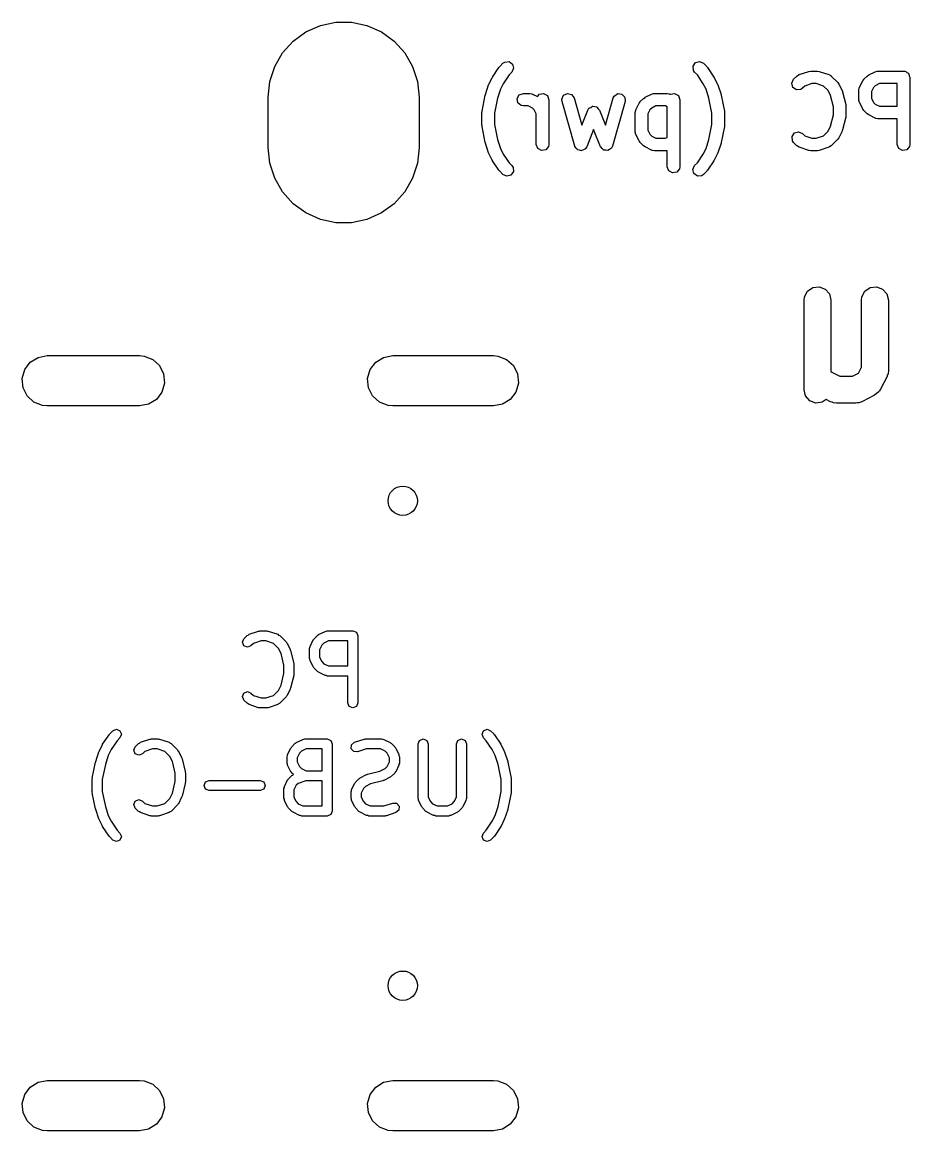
# Model space of a CAD drawing. Extents: x 4.9 to 6.72, y -3.87 to -3.16.
# Drawn here: x 4.896 to 5.313, y -3.682 to -3.162 of the extents above; entities that cross this region are included whole.
import ezdxf

# ---------------------------------------------------------------- set-up
doc = ezdxf.new("R2010")
doc.units = 0
doc.header["$MEASUREMENT"] = 0
doc.layers.add('BLACK', color=7, linetype='CONTINUOUS')

msp = doc.modelspace()

# ---------------------------------------------------------------- linework, layer by layer
at = {"layer": 'BLACK', "linetype": 'CONTINUOUS'}
for p, q in [((5.02953, -3.16616), (5.03629, -3.16315)), ((5.03629, -3.16315), (5.04354, -3.16161)), ((5.04354, -3.16161), (5.05095, -3.16161)), ((5.05095, -3.16161), (5.05819, -3.16315)), ((5.05819, -3.16315), (5.06496, -3.16616)), ((5.02353, -3.17052), (5.02953, -3.16616)), ((5.06496, -3.16616), (5.07095, -3.17052)), ((5.01858, -3.17602), (5.02353, -3.17052)), ((5.07095, -3.17052), (5.07591, -3.17602)), ((5.01487, -3.18244), (5.01858, -3.17602)), ((5.07591, -3.17602), (5.07961, -3.18244)), ((5.01259, -3.18948), (5.01487, -3.18244)), ((5.07961, -3.18244), (5.0819, -3.18948)), ((5.11715, -3.18735), (5.12015, -3.18285)), ((5.12015, -3.18285), (5.12046, -3.18253)), ((5.12046, -3.18253), (5.12052, -3.1824)), ((5.12052, -3.1824), (5.12202, -3.1809)), ((5.12202, -3.1809), (5.12286, -3.18032)), ((5.12286, -3.18032), (5.12487, -3.18014)), ((5.12487, -3.18014), (5.12653, -3.1813)), ((5.12705, -3.18325), (5.1262, -3.18508)), ((5.12653, -3.1813), (5.12705, -3.18325)), ((5.21125, -3.18223), (5.2124, -3.18057)), ((5.21142, -3.18424), (5.21125, -3.18223)), ((5.2124, -3.18057), (5.21436, -3.18005)), ((5.21436, -3.18005), (5.21619, -3.1809)), ((5.21619, -3.1809), (5.21769, -3.1824)), ((5.21769, -3.1824), (5.21794, -3.18277)), ((5.21794, -3.18277), (5.21805, -3.18285)), ((5.21805, -3.18285), (5.22105, -3.18735)), ((5.11547, -3.19067), (5.11697, -3.18767)), ((5.11697, -3.18767), (5.11713, -3.18746)), ((5.11713, -3.18746), (5.11715, -3.18735)), ((5.1249, -3.18637), (5.12217, -3.19048)), ((5.1262, -3.18508), (5.1249, -3.18637)), ((5.21201, -3.18508), (5.21142, -3.18424)), ((5.2133, -3.18637), (5.21201, -3.18508)), ((5.21604, -3.19048), (5.2133, -3.18637)), ((5.22105, -3.18735), (5.22116, -3.1876)), ((5.22116, -3.1876), (5.22124, -3.18767)), ((5.22124, -3.18767), (5.22274, -3.19067)), ((5.25765, -3.19023), (5.2585, -3.1884)), ((5.2585, -3.1884), (5.26, -3.1869)), ((5.26, -3.1869), (5.26084, -3.18632)), ((5.26084, -3.18632), (5.26102, -3.1863)), ((5.26102, -3.1863), (5.26116, -3.18619)), ((5.26116, -3.18619), (5.26566, -3.18469)), ((5.26566, -3.18469), (5.26653, -3.18456)), ((5.26653, -3.18456), (5.26659, -3.18454)), ((5.26659, -3.18454), (5.26959, -3.18454)), ((5.26959, -3.18454), (5.27046, -3.18469)), ((5.27046, -3.18469), (5.27053, -3.18469)), ((5.27053, -3.18469), (5.27502, -3.18619)), ((5.27502, -3.18619), (5.27593, -3.18668)), ((5.27593, -3.18668), (5.27602, -3.18683)), ((5.27602, -3.18683), (5.27618, -3.1869)), ((5.27618, -3.1869), (5.27918, -3.1899)), ((5.28945, -3.19217), (5.29095, -3.18917)), ((5.29095, -3.18917), (5.29147, -3.18846)), ((5.29147, -3.18846), (5.2915, -3.1884)), ((5.2915, -3.1884), (5.293, -3.1869)), ((5.293, -3.1869), (5.29372, -3.1864)), ((5.29372, -3.1864), (5.29377, -3.18635)), ((5.29377, -3.18635), (5.29677, -3.18485)), ((5.29677, -3.18485), (5.29775, -3.18456)), ((5.29775, -3.18456), (5.29792, -3.1846)), ((5.29792, -3.1846), (5.29809, -3.18454)), ((5.29809, -3.18454), (5.31009, -3.18454)), ((5.31009, -3.18454), (5.31047, -3.18461)), ((5.31047, -3.18461), (5.3106, -3.18458)), ((5.3106, -3.18458), (5.31071, -3.18465)), ((5.31071, -3.18465), (5.3111, -3.18472)), ((5.3111, -3.18472), (5.31168, -3.18521)), ((5.31168, -3.18521), (5.31235, -3.18559)), ((5.31235, -3.18559), (5.31244, -3.18584)), ((5.31244, -3.18584), (5.31264, -3.18602)), ((5.31264, -3.18602), (5.31278, -3.18677)), ((5.31278, -3.18677), (5.31304, -3.18749)), ((5.31304, -3.18749), (5.31304, -3.21899)), ((5.01181, -3.19685), (5.01259, -3.18948)), ((5.0819, -3.18948), (5.08268, -3.19685)), ((5.11381, -3.19556), (5.11531, -3.19106)), ((5.11531, -3.19106), (5.11546, -3.19079)), ((5.11546, -3.19079), (5.11547, -3.19067)), ((5.12085, -3.19312), (5.11947, -3.19725)), ((5.12217, -3.19048), (5.12085, -3.19312)), ((5.21736, -3.19312), (5.21604, -3.19048)), ((5.21874, -3.19725), (5.21736, -3.19312)), ((5.22274, -3.19067), (5.22283, -3.19097)), ((5.22283, -3.19097), (5.2229, -3.19106)), ((5.2229, -3.19106), (5.2244, -3.19556)), ((5.25817, -3.19219), (5.25765, -3.19023)), ((5.25983, -3.19334), (5.25817, -3.19219)), ((5.26184, -3.19317), (5.25983, -3.19334)), ((5.26268, -3.19258), (5.26184, -3.19317)), ((5.26369, -3.19157), (5.26268, -3.19258)), ((5.26707, -3.19044), (5.26369, -3.19157)), ((5.26911, -3.19044), (5.26707, -3.19044)), ((5.2725, -3.19157), (5.26911, -3.19044)), ((5.27466, -3.19374), (5.2725, -3.19157)), ((5.2758, -3.19602), (5.27466, -3.19374)), ((5.27918, -3.1899), (5.27968, -3.19063)), ((5.27968, -3.19063), (5.27973, -3.19067)), ((5.27973, -3.19067), (5.28123, -3.19367)), ((5.28123, -3.19367), (5.28138, -3.19416)), ((5.28138, -3.19416), (5.28145, -3.19427)), ((5.28145, -3.19427), (5.28295, -3.20027)), ((5.28914, -3.19349), (5.28931, -3.19248)), ((5.28914, -3.19799), (5.28914, -3.19349)), ((5.28931, -3.19248), (5.28943, -3.19235)), ((5.28943, -3.19235), (5.28945, -3.19217)), ((5.29601, -3.19224), (5.29504, -3.19419)), ((5.29504, -3.19419), (5.29504, -3.19729)), ((5.29684, -3.19142), (5.29601, -3.19224)), ((5.29878, -3.19044), (5.29684, -3.19142)), ((5.30713, -3.19044), (5.29878, -3.19044)), ((5.30713, -3.20104), (5.30713, -3.19044)), ((5.01181, -3.22047), (5.01181, -3.19685)), ((5.08268, -3.19685), (5.08268, -3.22047)), ((5.11222, -3.20341), (5.11371, -3.19591)), ((5.11371, -3.19591), (5.11381, -3.19566)), ((5.11381, -3.19566), (5.11381, -3.19556)), ((5.11947, -3.19725), (5.11806, -3.20428)), ((5.1287, -3.19748), (5.12971, -3.19573)), ((5.12905, -3.19947), (5.1287, -3.19748)), ((5.1306, -3.20077), (5.12905, -3.19947)), ((5.12971, -3.19573), (5.13161, -3.19504)), ((5.13161, -3.19504), (5.13461, -3.19504)), ((5.13461, -3.19504), (5.13562, -3.19522)), ((5.13562, -3.19522), (5.13575, -3.19533)), ((5.13575, -3.19533), (5.13593, -3.19535)), ((5.13593, -3.19535), (5.13823, -3.1965)), ((5.13823, -3.1965), (5.13913, -3.19543)), ((5.13913, -3.19543), (5.14112, -3.19508)), ((5.14112, -3.19508), (5.14287, -3.19609)), ((5.14287, -3.19609), (5.14356, -3.19799)), ((5.14356, -3.19799), (5.14356, -3.21899)), ((5.14966, -3.19778), (5.15048, -3.19594)), ((5.14977, -3.1988), (5.14966, -3.19778)), ((5.15577, -3.2198), (5.14977, -3.1988)), ((5.15048, -3.19594), (5.1523, -3.19505)), ((5.1523, -3.19505), (5.15426, -3.19554)), ((5.15426, -3.19554), (5.15545, -3.19718)), ((5.15545, -3.19718), (5.15907, -3.20987)), ((5.17014, -3.20987), (5.17376, -3.19718)), ((5.17944, -3.1988), (5.17344, -3.2198)), ((5.17376, -3.19718), (5.17421, -3.19626)), ((5.17421, -3.19626), (5.17589, -3.19513)), ((5.17589, -3.19513), (5.17789, -3.19534)), ((5.17789, -3.19534), (5.1793, -3.19679)), ((5.1793, -3.19679), (5.17944, -3.1988)), ((5.18446, -3.20267), (5.18596, -3.19967)), ((5.18596, -3.19967), (5.18649, -3.19896)), ((5.18649, -3.19896), (5.18651, -3.1989)), ((5.18651, -3.1989), (5.18801, -3.1974)), ((5.18801, -3.1974), (5.18874, -3.1969)), ((5.18874, -3.1969), (5.18878, -3.19685)), ((5.18878, -3.19685), (5.19178, -3.19535)), ((5.19178, -3.19535), (5.19276, -3.19506)), ((5.19276, -3.19506), (5.19293, -3.1951)), ((5.19293, -3.1951), (5.1931, -3.19504)), ((5.1931, -3.19504), (5.1991, -3.19504)), ((5.1991, -3.19504), (5.20011, -3.19522)), ((5.20011, -3.19522), (5.20025, -3.19533)), ((5.20025, -3.19533), (5.20042, -3.19535)), ((5.20042, -3.19535), (5.20061, -3.19545)), ((5.20061, -3.19545), (5.20062, -3.19543)), ((5.20062, -3.19543), (5.20261, -3.19508)), ((5.20261, -3.19508), (5.20436, -3.19609)), ((5.20436, -3.19609), (5.20505, -3.19799)), ((5.20505, -3.19799), (5.20505, -3.22949)), ((5.22014, -3.20428), (5.21874, -3.19725)), ((5.2244, -3.19556), (5.22444, -3.19582)), ((5.22444, -3.19582), (5.22449, -3.19591)), ((5.22449, -3.19591), (5.22599, -3.20341)), ((5.27714, -3.20135), (5.2758, -3.19602)), ((5.2892, -3.19816), (5.28914, -3.19799)), ((5.28916, -3.19833), (5.2892, -3.19816)), ((5.28945, -3.19931), (5.28916, -3.19833)), ((5.29095, -3.20231), (5.28945, -3.19931)), ((5.29504, -3.19729), (5.29601, -3.19924)), ((5.29601, -3.19924), (5.29684, -3.20006)), ((5.11216, -3.20399), (5.11224, -3.20355)), ((5.11216, -3.20999), (5.11216, -3.20399)), ((5.11224, -3.20355), (5.11222, -3.20341)), ((5.11806, -3.20428), (5.11806, -3.2097)), ((5.13161, -3.20094), (5.1306, -3.20077)), ((5.13391, -3.20094), (5.13161, -3.20094)), ((5.13586, -3.20192), (5.13391, -3.20094)), ((5.13668, -3.20274), (5.13586, -3.20192)), ((5.13765, -3.20469), (5.13668, -3.20274)), ((5.13765, -3.21899), (5.13765, -3.20469)), ((5.15907, -3.20987), (5.16186, -3.20289)), ((5.16186, -3.20289), (5.16225, -3.20227)), ((5.16225, -3.20227), (5.16228, -3.20216)), ((5.16228, -3.20216), (5.16233, -3.20213)), ((5.16233, -3.20213), (5.1624, -3.20202)), ((5.1624, -3.20202), (5.16322, -3.20159)), ((5.16322, -3.20159), (5.164, -3.2011)), ((5.164, -3.2011), (5.1641, -3.20111)), ((5.1641, -3.20111), (5.16418, -3.20107)), ((5.16418, -3.20107), (5.16509, -3.20126)), ((5.16509, -3.20126), (5.166, -3.20139)), ((5.166, -3.20139), (5.16606, -3.20146)), ((5.16606, -3.20146), (5.16616, -3.20148)), ((5.16616, -3.20148), (5.16673, -3.20221)), ((5.16673, -3.20221), (5.16735, -3.20289)), ((5.16735, -3.20289), (5.17014, -3.20987)), ((5.18415, -3.20399), (5.18433, -3.20298)), ((5.18415, -3.21299), (5.18415, -3.20399)), ((5.18433, -3.20298), (5.18444, -3.20284)), ((5.18444, -3.20284), (5.18446, -3.20267)), ((5.19103, -3.20274), (5.19005, -3.20469)), ((5.19005, -3.20469), (5.19005, -3.21229)), ((5.19185, -3.20192), (5.19103, -3.20274)), ((5.1938, -3.20094), (5.19185, -3.20192)), ((5.1984, -3.20094), (5.1938, -3.20094)), ((5.19915, -3.20132), (5.1984, -3.20094)), ((5.19915, -3.21566), (5.19915, -3.20132)), ((5.22014, -3.2097), (5.22014, -3.20428)), ((5.22599, -3.20341), (5.226, -3.20386)), ((5.226, -3.20386), (5.22605, -3.20399)), ((5.22605, -3.20399), (5.22605, -3.20999)), ((5.27714, -3.20513), (5.27714, -3.20135)), ((5.28295, -3.20027), (5.283, -3.20086)), ((5.283, -3.20086), (5.28304, -3.20099)), ((5.28304, -3.20099), (5.28304, -3.20549)), ((5.29099, -3.20236), (5.29095, -3.20231)), ((5.2915, -3.20308), (5.29099, -3.20236)), ((5.293, -3.20458), (5.2915, -3.20308)), ((5.29306, -3.20461), (5.293, -3.20458)), ((5.29377, -3.20513), (5.29306, -3.20461)), ((5.29684, -3.20006), (5.29878, -3.20104)), ((5.29878, -3.20104), (5.30713, -3.20104)), ((5.1122, -3.21012), (5.11216, -3.20999)), ((5.11222, -3.21057), (5.1122, -3.21012)), ((5.11806, -3.2097), (5.11947, -3.21673)), ((5.21874, -3.21673), (5.22014, -3.2097)), ((5.22605, -3.20999), (5.22597, -3.21043)), ((5.2758, -3.21046), (5.27714, -3.20513)), ((5.28295, -3.20621), (5.28145, -3.21221)), ((5.28304, -3.20549), (5.28294, -3.20607)), ((5.28294, -3.20607), (5.28295, -3.20621)), ((5.29677, -3.20663), (5.29377, -3.20513)), ((5.29694, -3.20665), (5.29677, -3.20663)), ((5.29708, -3.20676), (5.29694, -3.20665)), ((5.29809, -3.20694), (5.29708, -3.20676)), ((5.30713, -3.20694), (5.29809, -3.20694)), ((5.30713, -3.21899), (5.30713, -3.20694)), ((5.11371, -3.21807), (5.11222, -3.21057)), ((5.1646, -3.21194), (5.16135, -3.22008)), ((5.16786, -3.22008), (5.1646, -3.21194)), ((5.18421, -3.21315), (5.18415, -3.21299)), ((5.18417, -3.21333), (5.18421, -3.21315)), ((5.18446, -3.21431), (5.18417, -3.21333)), ((5.18596, -3.21731), (5.18446, -3.21431)), ((5.19005, -3.21229), (5.19103, -3.21424)), ((5.19103, -3.21424), (5.19185, -3.21506)), ((5.19185, -3.21506), (5.1938, -3.21604)), ((5.22599, -3.21057), (5.22449, -3.21807)), ((5.22597, -3.21043), (5.22599, -3.21057)), ((5.25774, -3.21522), (5.2589, -3.21357)), ((5.25792, -3.21724), (5.25774, -3.21522)), ((5.2589, -3.21357), (5.26085, -3.21305)), ((5.26085, -3.21305), (5.26268, -3.2139)), ((5.26268, -3.2139), (5.26369, -3.21491)), ((5.26369, -3.21491), (5.26707, -3.21604)), ((5.26911, -3.21604), (5.2725, -3.21491)), ((5.2725, -3.21491), (5.27466, -3.21274)), ((5.27466, -3.21274), (5.2758, -3.21046)), ((5.28123, -3.21281), (5.27973, -3.21581)), ((5.28125, -3.21267), (5.28123, -3.21281)), ((5.28145, -3.21221), (5.28125, -3.21267)), ((5.01259, -3.22784), (5.01181, -3.22047)), ((5.08268, -3.22047), (5.0819, -3.22784)), ((5.11377, -3.21816), (5.11371, -3.21807)), ((5.11381, -3.21842), (5.11377, -3.21816)), ((5.11531, -3.22292), (5.11381, -3.21842)), ((5.11947, -3.21673), (5.12085, -3.22085)), ((5.13835, -3.22089), (5.13765, -3.21899)), ((5.14338, -3.22), (5.14208, -3.22155)), ((5.14356, -3.21899), (5.14338, -3.22)), ((5.1558, -3.21985), (5.15577, -3.2198)), ((5.1558, -3.21991), (5.1558, -3.21985)), ((5.15639, -3.22066), (5.1558, -3.21991)), ((5.16135, -3.22008), (5.16081, -3.22096)), ((5.1679, -3.22013), (5.16786, -3.22008)), ((5.16791, -3.22019), (5.1679, -3.22013)), ((5.16857, -3.22088), (5.16791, -3.22019)), ((5.17344, -3.2198), (5.17299, -3.22072)), ((5.18601, -3.21735), (5.18596, -3.21731)), ((5.18651, -3.21808), (5.18601, -3.21735)), ((5.18801, -3.21958), (5.18651, -3.21808)), ((5.18807, -3.2196), (5.18801, -3.21958)), ((5.18878, -3.22013), (5.18807, -3.2196)), ((5.19178, -3.22163), (5.18878, -3.22013)), ((5.1938, -3.21604), (5.1984, -3.21604)), ((5.1984, -3.21604), (5.19915, -3.21566)), ((5.21736, -3.22085), (5.21874, -3.21673)), ((5.2244, -3.21842), (5.2229, -3.22292)), ((5.22449, -3.21807), (5.2244, -3.21832)), ((5.2244, -3.21832), (5.2244, -3.21842)), ((5.2585, -3.21808), (5.25792, -3.21724)), ((5.26, -3.21958), (5.2585, -3.21808)), ((5.26016, -3.21965), (5.26, -3.21958)), ((5.26026, -3.2198), (5.26016, -3.21965)), ((5.26116, -3.22029), (5.26026, -3.2198)), ((5.26566, -3.22179), (5.26116, -3.22029)), ((5.26707, -3.21604), (5.26911, -3.21604)), ((5.27502, -3.22029), (5.27053, -3.22179)), ((5.27516, -3.22018), (5.27502, -3.22029)), ((5.27534, -3.22016), (5.27516, -3.22018)), ((5.27618, -3.21958), (5.27534, -3.22016)), ((5.27918, -3.21658), (5.27618, -3.21958)), ((5.27921, -3.21652), (5.27918, -3.21658)), ((5.27973, -3.21581), (5.27921, -3.21652)), ((5.30782, -3.22089), (5.30713, -3.21899)), ((5.31286, -3.22), (5.31156, -3.22155)), ((5.31304, -3.21899), (5.31286, -3.22)), ((5.11538, -3.22301), (5.11531, -3.22292)), ((5.11547, -3.22331), (5.11538, -3.22301)), ((5.11697, -3.22631), (5.11547, -3.22331)), ((5.12085, -3.22085), (5.12217, -3.2235)), ((5.12217, -3.2235), (5.1249, -3.22761)), ((5.14009, -3.2219), (5.13835, -3.22089)), ((5.14208, -3.22155), (5.14009, -3.2219)), ((5.15695, -3.22143), (5.15639, -3.22066)), ((5.15701, -3.22145), (5.15695, -3.22143)), ((5.15705, -3.2215), (5.15701, -3.22145)), ((5.15798, -3.22169), (5.15705, -3.2215)), ((5.15891, -3.22192), (5.15798, -3.22169)), ((5.15897, -3.2219), (5.15891, -3.22192)), ((5.15903, -3.22191), (5.15897, -3.2219)), ((5.15987, -3.22146), (5.15903, -3.22191)), ((5.16073, -3.22104), (5.15987, -3.22146)), ((5.16075, -3.22099), (5.16073, -3.22104)), ((5.16081, -3.22096), (5.16075, -3.22099)), ((5.16921, -3.22159), (5.16857, -3.22088)), ((5.16927, -3.2216), (5.16921, -3.22159)), ((5.16931, -3.22164), (5.16927, -3.2216)), ((5.17026, -3.22174), (5.16931, -3.22164)), ((5.17121, -3.22188), (5.17026, -3.22174)), ((5.17126, -3.22185), (5.17121, -3.22188)), ((5.17132, -3.22185), (5.17126, -3.22185)), ((5.17211, -3.22132), (5.17132, -3.22185)), ((5.17292, -3.22081), (5.17211, -3.22132)), ((5.17294, -3.22076), (5.17292, -3.22081)), ((5.17299, -3.22072), (5.17294, -3.22076)), ((5.19196, -3.22165), (5.19178, -3.22163)), ((5.19209, -3.22176), (5.19196, -3.22165)), ((5.1931, -3.22194), (5.19209, -3.22176)), ((5.1991, -3.22194), (5.1931, -3.22194)), ((5.19915, -3.22192), (5.1991, -3.22194)), ((5.19915, -3.22949), (5.19915, -3.22192)), ((5.2133, -3.22761), (5.21604, -3.2235)), ((5.21604, -3.2235), (5.21736, -3.22085)), ((5.22274, -3.22331), (5.22124, -3.22631)), ((5.22275, -3.22319), (5.22274, -3.22331)), ((5.2229, -3.22292), (5.22275, -3.22319)), ((5.26572, -3.22179), (5.26566, -3.22179)), ((5.26659, -3.22194), (5.26572, -3.22179)), ((5.26959, -3.22194), (5.26659, -3.22194)), ((5.26965, -3.22192), (5.26959, -3.22194)), ((5.27053, -3.22179), (5.26965, -3.22192)), ((5.30957, -3.2219), (5.30782, -3.22089)), ((5.31156, -3.22155), (5.30957, -3.2219)), ((5.01487, -3.23488), (5.01259, -3.22784)), ((5.0819, -3.22784), (5.07961, -3.23488)), ((5.11705, -3.22638), (5.11697, -3.22631)), ((5.11715, -3.22663), (5.11705, -3.22638)), ((5.12015, -3.23112), (5.11715, -3.22663)), ((5.1249, -3.22761), (5.1262, -3.2289)), ((5.1262, -3.2289), (5.12679, -3.22974)), ((5.12679, -3.22974), (5.12696, -3.23175)), ((5.19984, -3.23138), (5.19915, -3.22949)), ((5.20487, -3.2305), (5.20358, -3.23204)), ((5.20505, -3.22949), (5.20487, -3.2305)), ((5.21116, -3.23073), (5.21201, -3.2289)), ((5.21168, -3.23268), (5.21116, -3.23073)), ((5.21201, -3.2289), (5.2133, -3.22761)), ((5.22105, -3.22663), (5.21805, -3.23112)), ((5.22108, -3.22652), (5.22105, -3.22663)), ((5.22124, -3.22631), (5.22108, -3.22652)), ((5.01858, -3.2413), (5.01487, -3.23488)), ((5.07961, -3.23488), (5.07591, -3.2413)), ((5.12026, -3.23121), (5.12015, -3.23112)), ((5.12052, -3.23157), (5.12026, -3.23121)), ((5.12202, -3.23307), (5.12052, -3.23157)), ((5.12385, -3.23393), (5.12202, -3.23307)), ((5.1258, -3.23341), (5.12385, -3.23393)), ((5.12696, -3.23175), (5.1258, -3.23341)), ((5.20159, -3.23239), (5.19984, -3.23138)), ((5.20358, -3.23204), (5.20159, -3.23239)), ((5.21333, -3.23384), (5.21168, -3.23268)), ((5.21535, -3.23366), (5.21333, -3.23384)), ((5.21619, -3.23307), (5.21535, -3.23366)), ((5.21769, -3.23157), (5.21619, -3.23307)), ((5.21774, -3.23145), (5.21769, -3.23157)), ((5.21805, -3.23112), (5.21774, -3.23145)), ((5.02353, -3.2468), (5.01858, -3.2413)), ((5.07591, -3.2413), (5.07095, -3.2468)), ((5.02953, -3.25116), (5.02353, -3.2468)), ((5.03629, -3.25417), (5.02953, -3.25116)), ((5.06496, -3.25116), (5.05819, -3.25417)), ((5.07095, -3.2468), (5.06496, -3.25116)), ((5.04354, -3.25571), (5.03629, -3.25417)), ((5.05095, -3.25571), (5.04354, -3.25571)), ((5.05819, -3.25417), (5.05095, -3.25571)), ((5.26357, -3.29057), (5.26497, -3.2879)), ((5.26497, -3.2879), (5.26745, -3.28619)), ((5.26745, -3.28619), (5.27044, -3.28583)), ((5.27044, -3.28583), (5.27326, -3.2869)), ((5.27326, -3.2869), (5.27526, -3.28915)), ((5.29057, -3.29057), (5.29197, -3.2879)), ((5.29197, -3.2879), (5.29445, -3.28619)), ((5.29445, -3.28619), (5.29744, -3.28583)), ((5.29744, -3.28583), (5.30026, -3.2869)), ((5.30026, -3.2869), (5.30226, -3.28915)), ((5.26339, -3.29208), (5.26357, -3.29057)), ((5.26339, -3.33408), (5.26339, -3.29208)), ((5.27526, -3.28915), (5.27598, -3.29208)), ((5.27598, -3.29208), (5.27598, -3.32547)), ((5.29038, -3.29208), (5.29057, -3.29057)), ((5.29038, -3.32359), (5.29038, -3.29208)), ((5.30226, -3.28915), (5.30298, -3.29208)), ((5.30298, -3.29208), (5.30298, -3.32508)), ((4.90011, -3.32119), (4.9038, -3.31891)), ((4.9038, -3.31891), (4.90807, -3.31811)), ((4.90807, -3.31811), (4.95138, -3.31811)), ((4.95138, -3.31811), (4.95355, -3.31831)), ((4.95355, -3.31831), (4.9576, -3.31988)), ((5.06232, -3.32119), (5.06601, -3.31891)), ((5.06601, -3.31891), (5.07028, -3.31811)), ((5.07028, -3.31811), (5.11752, -3.31811)), ((5.11752, -3.31811), (5.11969, -3.31831)), ((5.11969, -3.31831), (5.12374, -3.31988)), ((4.8975, -3.32466), (4.90011, -3.32119)), ((4.9576, -3.31988), (4.9608, -3.3228)), ((4.9608, -3.3228), (4.96274, -3.32669)), ((5.0597, -3.32466), (5.06232, -3.32119)), ((5.12374, -3.31988), (5.12695, -3.3228)), ((5.12695, -3.3228), (5.12888, -3.32669)), ((5.28899, -3.32638), (5.29038, -3.32359)), ((4.89631, -3.32883), (4.8975, -3.32466)), ((4.89671, -3.33315), (4.89631, -3.32883)), ((4.96274, -3.32669), (4.96314, -3.33101)), ((5.05851, -3.32883), (5.0597, -3.32466)), ((5.05892, -3.33315), (5.05851, -3.32883)), ((5.12888, -3.32669), (5.12928, -3.33101)), ((5.27598, -3.32547), (5.27642, -3.3259)), ((5.27642, -3.3259), (5.28017, -3.32778)), ((5.28017, -3.32778), (5.2862, -3.32778)), ((5.2862, -3.32778), (5.28899, -3.32638)), ((5.30232, -3.32789), (5.29932, -3.33389)), ((5.30247, -3.32721), (5.30232, -3.32789)), ((5.3028, -3.32659), (5.30247, -3.32721)), ((5.30298, -3.32508), (5.3028, -3.32659)), ((4.89865, -3.33704), (4.89671, -3.33315)), ((4.96314, -3.33101), (4.96195, -3.33519)), ((5.06085, -3.33704), (5.05892, -3.33315)), ((5.12928, -3.33101), (5.12809, -3.33519)), ((5.26411, -3.337), (5.26339, -3.33408)), ((5.29868, -3.33485), (5.29848, -3.33516)), ((5.29879, -3.33476), (5.29868, -3.33485)), ((5.29887, -3.33457), (5.29879, -3.33476)), ((5.29932, -3.33389), (5.29887, -3.33457)), ((4.90185, -3.33996), (4.89865, -3.33704)), ((4.9059, -3.34153), (4.90185, -3.33996)), ((4.95934, -3.33865), (4.95564, -3.34093)), ((4.96195, -3.33519), (4.95934, -3.33865)), ((5.06406, -3.33996), (5.06085, -3.33704)), ((5.06811, -3.34153), (5.06406, -3.33996)), ((5.12548, -3.33865), (5.12179, -3.34093)), ((5.12809, -3.33519), (5.12548, -3.33865)), ((5.26611, -3.33926), (5.26411, -3.337)), ((5.26893, -3.34033), (5.26611, -3.33926)), ((5.27192, -3.33997), (5.26893, -3.34033)), ((5.27379, -3.33867), (5.27192, -3.33997)), ((5.27587, -3.33971), (5.27379, -3.33867)), ((5.27655, -3.33987), (5.27587, -3.33971)), ((5.27718, -3.34019), (5.27655, -3.33987)), ((5.27868, -3.34038), (5.27718, -3.34019)), ((5.2905, -3.33971), (5.28907, -3.34022)), ((5.2965, -3.33671), (5.2905, -3.33971)), ((5.29746, -3.3359), (5.2965, -3.33671)), ((5.29848, -3.33516), (5.29746, -3.3359)), ((4.90807, -3.34173), (4.9059, -3.34153)), ((4.95138, -3.34173), (4.90807, -3.34173)), ((4.95564, -3.34093), (4.95138, -3.34173)), ((5.07028, -3.34173), (5.06811, -3.34153)), ((5.11752, -3.34173), (5.07028, -3.34173)), ((5.12179, -3.34093), (5.11752, -3.34173)), ((5.28768, -3.34038), (5.27868, -3.34038)), ((5.28837, -3.34021), (5.28768, -3.34038)), ((5.28907, -3.34022), (5.28837, -3.34021)), ((5.00039, -3.45093), (5.00189, -3.44943)), ((5.00189, -3.44943), (5.0024, -3.44922)), ((5.0024, -3.44922), (5.00282, -3.44886)), ((5.00282, -3.44886), (5.00731, -3.44736)), ((5.00731, -3.44736), (5.0077, -3.44739)), ((5.0077, -3.44739), (5.00806, -3.44724)), ((5.00806, -3.44724), (5.01106, -3.44724)), ((5.01106, -3.44724), (5.01142, -3.44739)), ((5.01142, -3.44739), (5.01181, -3.44736)), ((5.01181, -3.44736), (5.01631, -3.44886)), ((5.01631, -3.44886), (5.01672, -3.44922)), ((5.01672, -3.44922), (5.01723, -3.44943)), ((5.01723, -3.44943), (5.02023, -3.45243)), ((5.03339, -3.45093), (5.03489, -3.44943)), ((5.03489, -3.44943), (5.03525, -3.44928)), ((5.03525, -3.44928), (5.0355, -3.44899)), ((5.0355, -3.44899), (5.0385, -3.44749)), ((5.0385, -3.44749), (5.03905, -3.44745)), ((5.03905, -3.44745), (5.03956, -3.44724)), ((5.03956, -3.44724), (5.05156, -3.44724)), ((5.05156, -3.44724), (5.05323, -3.44793)), ((5.05323, -3.44793), (5.05392, -3.4496)), ((4.9997, -3.4526), (5.00039, -3.45093)), ((5.00039, -3.45427), (4.9997, -3.4526)), ((5.00206, -3.45496), (5.00039, -3.45427)), ((5.00373, -3.45427), (5.00206, -3.45496)), ((5.00484, -3.45317), (5.00373, -3.45427)), ((5.00844, -3.45196), (5.00484, -3.45317)), ((5.01068, -3.45196), (5.00844, -3.45196)), ((5.01428, -3.45317), (5.01068, -3.45196)), ((5.01662, -3.4555), (5.01428, -3.45317)), ((5.02023, -3.45243), (5.02038, -3.45279)), ((5.02038, -3.45279), (5.02067, -3.45304)), ((5.02067, -3.45304), (5.02217, -3.45604)), ((5.03141, -3.45509), (5.03145, -3.45454)), ((5.03145, -3.45454), (5.03295, -3.45154)), ((5.03295, -3.45154), (5.03324, -3.45129)), ((5.03324, -3.45129), (5.03339, -3.45093)), ((5.037, -3.454), (5.03592, -3.45616)), ((5.03796, -3.45304), (5.037, -3.454)), ((5.04012, -3.45196), (5.03796, -3.45304)), ((5.04919, -3.45196), (5.04012, -3.45196)), ((5.04919, -3.46374), (5.04919, -3.45196)), ((5.05392, -3.4496), (5.05392, -3.4811)), ((5.01783, -3.45792), (5.01662, -3.4555)), ((5.0192, -3.46339), (5.01783, -3.45792)), ((5.02217, -3.45604), (5.02219, -3.45631)), ((5.02219, -3.45631), (5.02235, -3.45653)), ((5.02235, -3.45653), (5.02385, -3.46253)), ((5.0312, -3.4556), (5.03141, -3.45509)), ((5.0312, -3.4601), (5.0312, -3.4556)), ((5.03592, -3.45616), (5.03592, -3.45954)), ((5.03592, -3.45954), (5.037, -3.4617)), ((5.0192, -3.46731), (5.0192, -3.46339)), ((5.02385, -3.46253), (5.02381, -3.46282)), ((5.02381, -3.46282), (5.02392, -3.4631)), ((5.02392, -3.4631), (5.02392, -3.4676)), ((5.03141, -3.46061), (5.0312, -3.4601)), ((5.03145, -3.46116), (5.03141, -3.46061)), ((5.03295, -3.46416), (5.03145, -3.46116)), ((5.03324, -3.46441), (5.03295, -3.46416)), ((5.03339, -3.46477), (5.03324, -3.46441)), ((5.03489, -3.46627), (5.03339, -3.46477)), ((5.037, -3.4617), (5.03796, -3.46266)), ((5.03796, -3.46266), (5.04012, -3.46374)), ((5.04012, -3.46374), (5.04919, -3.46374)), ((5.01783, -3.47277), (5.0192, -3.46731)), ((5.02385, -3.46817), (5.02235, -3.47417)), ((5.02392, -3.4676), (5.02381, -3.46787)), ((5.02381, -3.46787), (5.02385, -3.46817)), ((5.03525, -3.46642), (5.03489, -3.46627)), ((5.0355, -3.46671), (5.03525, -3.46642)), ((5.0385, -3.46821), (5.0355, -3.46671)), ((5.03905, -3.46825), (5.0385, -3.46821)), ((5.03956, -3.46846), (5.03905, -3.46825)), ((5.04919, -3.46846), (5.03956, -3.46846)), ((5.04919, -3.4811), (5.04919, -3.46846)), ((5.01428, -3.47753), (5.01662, -3.4752)), ((5.01662, -3.4752), (5.01783, -3.47277)), ((5.02217, -3.47465), (5.02067, -3.47765)), ((5.02219, -3.47439), (5.02217, -3.47465)), ((5.02235, -3.47417), (5.02219, -3.47439)), ((4.9997, -3.4781), (5.00039, -3.47643)), ((5.00039, -3.47977), (4.9997, -3.4781)), ((5.00039, -3.47643), (5.00206, -3.47573)), ((5.00189, -3.48127), (5.00039, -3.47977)), ((5.00206, -3.47573), (5.00373, -3.47643)), ((5.00373, -3.47643), (5.00484, -3.47753)), ((5.00484, -3.47753), (5.00844, -3.47873)), ((5.00844, -3.47873), (5.01068, -3.47873)), ((5.01068, -3.47873), (5.01428, -3.47753)), ((5.02023, -3.47827), (5.01723, -3.48127)), ((5.02038, -3.47791), (5.02023, -3.47827)), ((5.02067, -3.47765), (5.02038, -3.47791)), ((5.0024, -3.48148), (5.00189, -3.48127)), ((5.00282, -3.48184), (5.0024, -3.48148)), ((5.00731, -3.48334), (5.00282, -3.48184)), ((5.0077, -3.48331), (5.00731, -3.48334)), ((5.00806, -3.48346), (5.0077, -3.48331)), ((5.01106, -3.48346), (5.00806, -3.48346)), ((5.01142, -3.48331), (5.01106, -3.48346)), ((5.01181, -3.48334), (5.01142, -3.48331)), ((5.01631, -3.48184), (5.01181, -3.48334)), ((5.01672, -3.48148), (5.01631, -3.48184)), ((5.01723, -3.48127), (5.01672, -3.48148)), ((5.04989, -3.48277), (5.04919, -3.4811)), ((5.05156, -3.48346), (5.04989, -3.48277)), ((5.05323, -3.48277), (5.05156, -3.48346)), ((5.05392, -3.4811), (5.05323, -3.48277)), ((4.9341, -3.5005), (4.9371, -3.496)), ((4.9371, -3.496), (4.93731, -3.49586)), ((4.93731, -3.49586), (4.9374, -3.49564)), ((4.9374, -3.49564), (4.9389, -3.49414)), ((4.9389, -3.49414), (4.94057, -3.49345)), ((4.94057, -3.49345), (4.94224, -3.49414)), ((4.94224, -3.49414), (4.94293, -3.49581)), ((4.94293, -3.49581), (4.94224, -3.49748)), ((5.11219, -3.49581), (5.11288, -3.49414)), ((5.11288, -3.49748), (5.11219, -3.49581)), ((5.11288, -3.49414), (5.11455, -3.49345)), ((5.11455, -3.49345), (5.11622, -3.49414)), ((5.11622, -3.49414), (5.11772, -3.49564)), ((5.11772, -3.49564), (5.11781, -3.49586)), ((5.11781, -3.49586), (5.11801, -3.496)), ((5.11801, -3.496), (5.12101, -3.5005)), ((4.93246, -3.50375), (4.93396, -3.50075)), ((4.93396, -3.50075), (4.93407, -3.50065)), ((4.93407, -3.50065), (4.9341, -3.5005)), ((4.94091, -3.49881), (4.93812, -3.503)), ((4.94224, -3.49748), (4.94091, -3.49881)), ((4.9494, -3.50164), (4.9509, -3.50014)), ((4.9509, -3.50014), (4.95141, -3.49993)), ((4.95141, -3.49993), (4.95182, -3.49957)), ((4.95182, -3.49957), (4.95632, -3.49807)), ((4.95632, -3.49807), (4.95671, -3.4981)), ((4.95671, -3.4981), (4.95707, -3.49795)), ((4.95707, -3.49795), (4.96007, -3.49795)), ((4.96007, -3.49795), (4.96043, -3.4981)), ((4.96043, -3.4981), (4.96081, -3.49807)), ((4.96081, -3.49807), (4.96531, -3.49957)), ((4.96531, -3.49957), (4.96573, -3.49993)), ((4.96573, -3.49993), (4.96624, -3.50014)), ((4.96624, -3.50014), (4.96924, -3.50314)), ((5.02289, -3.50164), (5.02439, -3.50014)), ((5.02439, -3.50014), (5.02475, -3.49999)), ((5.02475, -3.49999), (5.025, -3.4997)), ((5.025, -3.4997), (5.028, -3.4982)), ((5.028, -3.4982), (5.02855, -3.49816)), ((5.02855, -3.49816), (5.02906, -3.49795)), ((5.02906, -3.49795), (5.03956, -3.49795)), ((5.03956, -3.49795), (5.04123, -3.49864)), ((5.04123, -3.49864), (5.04192, -3.50031)), ((5.04192, -3.50031), (5.04192, -3.53181)), ((5.05081, -3.50256), (5.05094, -3.50075)), ((5.05094, -3.50075), (5.05231, -3.49957)), ((5.05231, -3.49957), (5.05681, -3.49807)), ((5.05681, -3.49807), (5.0572, -3.4981)), ((5.0572, -3.4981), (5.05756, -3.49795)), ((5.05756, -3.49795), (5.06505, -3.49795)), ((5.06505, -3.49795), (5.06556, -3.49816)), ((5.06556, -3.49816), (5.06611, -3.4982)), ((5.06611, -3.4982), (5.06911, -3.4997)), ((5.06911, -3.4997), (5.06937, -3.49999)), ((5.06937, -3.49999), (5.06972, -3.50014)), ((5.06972, -3.50014), (5.07122, -3.50164)), ((5.08219, -3.50031), (5.08288, -3.49864)), ((5.08219, -3.52581), (5.08219, -3.50031)), ((5.08288, -3.49864), (5.08455, -3.49795)), ((5.08455, -3.49795), (5.08622, -3.49864)), ((5.08622, -3.49864), (5.08691, -3.50031)), ((5.08691, -3.50031), (5.08691, -3.52525)), ((5.10019, -3.50031), (5.10088, -3.49864)), ((5.10019, -3.52525), (5.10019, -3.50031)), ((5.10088, -3.49864), (5.10255, -3.49795)), ((5.10255, -3.49795), (5.10422, -3.49864)), ((5.10422, -3.49864), (5.10491, -3.50031)), ((5.10491, -3.50031), (5.10491, -3.52581)), ((5.11421, -3.49881), (5.11288, -3.49748)), ((5.117, -3.503), (5.11421, -3.49881)), ((5.12101, -3.5005), (5.12104, -3.50065)), ((5.12104, -3.50065), (5.12116, -3.50075)), ((5.12116, -3.50075), (5.12266, -3.50375)), ((4.93083, -3.50856), (4.93233, -3.50406)), ((4.93233, -3.50406), (4.93245, -3.50393)), ((4.93245, -3.50393), (4.93246, -3.50375)), ((4.93676, -3.50572), (4.93536, -3.50992)), ((4.93812, -3.503), (4.93676, -3.50572)), ((4.94871, -3.50331), (4.9494, -3.50164)), ((4.9494, -3.50498), (4.94871, -3.50331)), ((4.95107, -3.50567), (4.9494, -3.50498)), ((4.95274, -3.50498), (4.95107, -3.50567)), ((4.95384, -3.50387), (4.95274, -3.50498)), ((4.95745, -3.50267), (4.95384, -3.50387)), ((4.95968, -3.50267), (4.95745, -3.50267)), ((4.96329, -3.50387), (4.95968, -3.50267)), ((4.96563, -3.50621), (4.96329, -3.50387)), ((4.96684, -3.50863), (4.96563, -3.50621)), ((4.96924, -3.50314), (4.96939, -3.5035)), ((4.96939, -3.5035), (4.96968, -3.50375)), ((4.96968, -3.50375), (4.97118, -3.50675)), ((5.0207, -3.50631), (5.02091, -3.5058)), ((5.0207, -3.50931), (5.0207, -3.50631)), ((5.02091, -3.5058), (5.02095, -3.50525)), ((5.02095, -3.50525), (5.02245, -3.50225)), ((5.02245, -3.50225), (5.02274, -3.502)), ((5.02274, -3.502), (5.02289, -3.50164)), ((5.0265, -3.50471), (5.02542, -3.50687)), ((5.02746, -3.50375), (5.0265, -3.50471)), ((5.02962, -3.50267), (5.02746, -3.50375)), ((5.0372, -3.50267), (5.02962, -3.50267)), ((5.0372, -3.51295), (5.0372, -3.50267)), ((5.052, -3.50392), (5.05081, -3.50256)), ((5.0538, -3.50405), (5.052, -3.50392)), ((5.05794, -3.50267), (5.0538, -3.50405)), ((5.0645, -3.50267), (5.05794, -3.50267)), ((5.06665, -3.50375), (5.0645, -3.50267)), ((5.06761, -3.50471), (5.06665, -3.50375)), ((5.06869, -3.50687), (5.06761, -3.50471)), ((5.07122, -3.50164), (5.07137, -3.502)), ((5.07137, -3.502), (5.07167, -3.50225)), ((5.07167, -3.50225), (5.07317, -3.50525)), ((5.07317, -3.50525), (5.07321, -3.5058)), ((5.07321, -3.5058), (5.07342, -3.50631)), ((5.07342, -3.50631), (5.07342, -3.50931)), ((5.11836, -3.50571), (5.117, -3.503)), ((5.11976, -3.50992), (5.11836, -3.50571)), ((5.12266, -3.50375), (5.12267, -3.50393)), ((5.12267, -3.50393), (5.12279, -3.50406)), ((5.12279, -3.50406), (5.12429, -3.50856)), ((4.92925, -3.51634), (4.93075, -3.50884)), ((4.93075, -3.50884), (4.93084, -3.50872)), ((4.93084, -3.50872), (4.93083, -3.50856)), ((4.93536, -3.50992), (4.93393, -3.51704)), ((4.9682, -3.5141), (4.96684, -3.50863)), ((4.97118, -3.50675), (4.9712, -3.50702)), ((4.9712, -3.50702), (4.97136, -3.50724)), ((4.97136, -3.50724), (4.97286, -3.51323)), ((5.02091, -3.50982), (5.0207, -3.50931)), ((5.02095, -3.51036), (5.02091, -3.50982)), ((5.02245, -3.51336), (5.02095, -3.51036)), ((5.02542, -3.50687), (5.02542, -3.50875)), ((5.02542, -3.50875), (5.0265, -3.51091)), ((5.0265, -3.51091), (5.02746, -3.51187)), ((5.02746, -3.51187), (5.02962, -3.51295)), ((5.06423, -3.51308), (5.06665, -3.51187)), ((5.06665, -3.51187), (5.06761, -3.51091)), ((5.06761, -3.51091), (5.06869, -3.50875)), ((5.06869, -3.50875), (5.06869, -3.50687)), ((5.07317, -3.51036), (5.07167, -3.51336)), ((5.07321, -3.50982), (5.07317, -3.51036)), ((5.07342, -3.50931), (5.07321, -3.50982)), ((5.12118, -3.51704), (5.11976, -3.50992)), ((5.12429, -3.50856), (5.12428, -3.50872)), ((5.12428, -3.50872), (5.12436, -3.50884)), ((5.12436, -3.50884), (5.12586, -3.51634)), ((4.92921, -3.51681), (4.9293, -3.51658)), ((4.92921, -3.52281), (4.92921, -3.51681)), ((4.9293, -3.51658), (4.92925, -3.51634)), ((4.93393, -3.51704), (4.93393, -3.52257)), ((4.9682, -3.51802), (4.9682, -3.5141)), ((4.97286, -3.51323), (4.97281, -3.51353)), ((4.97281, -3.51353), (4.97293, -3.51381)), ((4.97293, -3.51381), (4.97293, -3.51831)), ((5.02095, -3.51725), (5.02124, -3.517)), ((5.02124, -3.517), (5.02139, -3.51664)), ((5.02139, -3.51664), (5.02289, -3.51514)), ((5.02274, -3.51362), (5.02245, -3.51336)), ((5.02289, -3.51398), (5.02274, -3.51362)), ((5.02363, -3.51472), (5.02289, -3.51398)), ((5.02289, -3.51514), (5.0234, -3.51493)), ((5.0234, -3.51493), (5.02363, -3.51472)), ((5.02962, -3.51295), (5.0372, -3.51295)), ((5.05289, -3.51814), (5.05439, -3.51664)), ((5.05439, -3.51664), (5.05474, -3.51649)), ((5.05474, -3.51649), (5.055, -3.51619)), ((5.055, -3.51619), (5.058, -3.51469)), ((5.058, -3.51469), (5.05827, -3.51468)), ((5.05827, -3.51468), (5.05848, -3.51452)), ((5.05848, -3.51452), (5.06423, -3.51308)), ((5.06911, -3.51592), (5.06611, -3.51742)), ((5.06937, -3.51563), (5.06911, -3.51592)), ((5.06972, -3.51548), (5.06937, -3.51563)), ((5.07122, -3.51398), (5.06972, -3.51548)), ((5.07137, -3.51362), (5.07122, -3.51398)), ((5.07167, -3.51336), (5.07137, -3.51362)), ((5.12118, -3.52257), (5.12118, -3.51704)), ((5.12586, -3.51634), (5.12582, -3.51658)), ((5.12582, -3.51658), (5.12591, -3.51681)), ((5.12591, -3.51681), (5.12591, -3.52281)), ((4.96684, -3.52348), (4.9682, -3.51802)), ((4.97286, -3.51888), (4.97136, -3.52488)), ((4.97293, -3.51831), (4.97281, -3.51858)), ((4.97281, -3.51858), (4.97286, -3.51888)), ((4.9817, -3.51981), (4.98239, -3.51814)), ((4.98239, -3.52148), (4.9817, -3.51981)), ((4.98239, -3.51814), (4.98406, -3.51744)), ((4.98406, -3.52217), (4.98239, -3.52148)), ((4.98406, -3.51744), (5.00806, -3.51744)), ((5.00806, -3.52217), (4.98406, -3.52217)), ((5.00806, -3.51744), (5.00973, -3.51814)), ((5.00973, -3.52148), (5.00806, -3.52217)), ((5.00973, -3.51814), (5.01042, -3.51981)), ((5.01042, -3.51981), (5.00973, -3.52148)), ((5.0192, -3.52131), (5.01941, -3.5208)), ((5.0192, -3.52581), (5.0192, -3.52131)), ((5.01941, -3.5208), (5.01945, -3.52025)), ((5.01945, -3.52025), (5.02095, -3.51725)), ((5.025, -3.51971), (5.02392, -3.52186)), ((5.02392, -3.52186), (5.02392, -3.52525)), ((5.02584, -3.51887), (5.025, -3.51971)), ((5.02944, -3.51767), (5.02584, -3.51887)), ((5.0372, -3.51767), (5.02944, -3.51767)), ((5.0372, -3.52944), (5.0372, -3.51767)), ((5.0509, -3.5223), (5.05094, -3.52175)), ((5.05094, -3.52175), (5.05244, -3.51875)), ((5.05244, -3.51875), (5.05274, -3.5185)), ((5.05274, -3.5185), (5.05289, -3.51814)), ((5.0565, -3.52121), (5.05542, -3.52336)), ((5.05745, -3.52025), (5.0565, -3.52121)), ((5.05988, -3.51904), (5.05745, -3.52025)), ((5.06563, -3.5176), (5.05988, -3.51904)), ((5.06584, -3.51744), (5.06563, -3.5176)), ((5.06611, -3.51742), (5.06584, -3.51744)), ((4.9293, -3.52303), (4.92921, -3.52281)), ((4.92925, -3.52327), (4.9293, -3.52303)), ((4.93075, -3.53077), (4.92925, -3.52327)), ((4.93393, -3.52257), (4.93536, -3.5297)), ((4.94871, -3.52881), (4.9494, -3.52714)), ((4.9494, -3.52714), (4.95107, -3.52644)), ((4.95107, -3.52644), (4.95274, -3.52714)), ((4.95274, -3.52714), (4.95384, -3.52824)), ((4.96329, -3.52824), (4.96563, -3.52591)), ((4.96563, -3.52591), (4.96684, -3.52348)), ((4.97118, -3.52536), (4.96968, -3.52836)), ((4.9712, -3.52509), (4.97118, -3.52536)), ((4.97136, -3.52488), (4.9712, -3.52509)), ((5.01941, -3.52631), (5.0192, -3.52581)), ((5.01945, -3.52686), (5.01941, -3.52631)), ((5.02095, -3.52986), (5.01945, -3.52686)), ((5.02392, -3.52525), (5.025, -3.52741)), ((5.025, -3.52741), (5.02596, -3.52836)), ((5.05069, -3.52281), (5.0509, -3.5223)), ((5.05069, -3.52581), (5.05069, -3.52281)), ((5.0509, -3.52631), (5.05069, -3.52581)), ((5.05094, -3.52686), (5.0509, -3.52631)), ((5.05244, -3.52986), (5.05094, -3.52686)), ((5.05542, -3.52336), (5.05542, -3.52525)), ((5.05542, -3.52525), (5.0565, -3.52741)), ((5.0565, -3.52741), (5.05745, -3.52836)), ((5.0824, -3.52631), (5.08219, -3.52581)), ((5.08244, -3.52686), (5.0824, -3.52631)), ((5.08394, -3.52986), (5.08244, -3.52686)), ((5.08691, -3.52525), (5.08799, -3.52741)), ((5.08799, -3.52741), (5.08895, -3.52836)), ((5.09815, -3.52836), (5.09911, -3.52741)), ((5.09911, -3.52741), (5.10019, -3.52525)), ((5.10466, -3.52686), (5.10316, -3.52986)), ((5.1047, -3.52631), (5.10466, -3.52686)), ((5.10491, -3.52581), (5.1047, -3.52631)), ((5.11976, -3.5297), (5.12118, -3.52257)), ((5.12586, -3.52327), (5.12436, -3.53077)), ((5.12591, -3.52281), (5.12582, -3.52303)), ((5.12582, -3.52303), (5.12586, -3.52327)), ((4.93084, -3.5309), (4.93075, -3.53077)), ((4.93083, -3.53105), (4.93084, -3.5309)), ((4.93233, -3.53555), (4.93083, -3.53105)), ((4.93536, -3.5297), (4.93676, -3.5339)), ((4.9494, -3.53048), (4.94871, -3.52881)), ((4.9509, -3.53198), (4.9494, -3.53048)), ((4.95141, -3.53219), (4.9509, -3.53198)), ((4.95182, -3.53255), (4.95141, -3.53219)), ((4.95632, -3.53405), (4.95182, -3.53255)), ((4.95384, -3.52824), (4.95745, -3.52944)), ((4.95745, -3.52944), (4.95968, -3.52944)), ((4.95968, -3.52944), (4.96329, -3.52824)), ((4.96531, -3.53255), (4.96081, -3.53405)), ((4.96573, -3.53219), (4.96531, -3.53255)), ((4.96624, -3.53198), (4.96573, -3.53219)), ((4.96924, -3.52898), (4.96624, -3.53198)), ((4.96939, -3.52862), (4.96924, -3.52898)), ((4.96968, -3.52836), (4.96939, -3.52862)), ((5.02124, -3.53012), (5.02095, -3.52986)), ((5.02139, -3.53048), (5.02124, -3.53012)), ((5.02289, -3.53198), (5.02139, -3.53048)), ((5.02325, -3.53212), (5.02289, -3.53198)), ((5.0235, -3.53242), (5.02325, -3.53212)), ((5.0265, -3.53392), (5.0235, -3.53242)), ((5.02596, -3.52836), (5.02812, -3.52944)), ((5.02812, -3.52944), (5.0372, -3.52944)), ((5.04192, -3.53181), (5.04123, -3.53348)), ((5.05274, -3.53012), (5.05244, -3.52986)), ((5.05289, -3.53048), (5.05274, -3.53012)), ((5.05439, -3.53198), (5.05289, -3.53048)), ((5.05474, -3.53212), (5.05439, -3.53198)), ((5.055, -3.53242), (5.05474, -3.53212)), ((5.058, -3.53392), (5.055, -3.53242)), ((5.05745, -3.52836), (5.05961, -3.52944)), ((5.05961, -3.52944), (5.06617, -3.52944)), ((5.06617, -3.52944), (5.07031, -3.52806)), ((5.0718, -3.53255), (5.0673, -3.53405)), ((5.07031, -3.52806), (5.07211, -3.52819)), ((5.07317, -3.53136), (5.0718, -3.53255)), ((5.07211, -3.52819), (5.07329, -3.52956)), ((5.07329, -3.52956), (5.07317, -3.53136)), ((5.08423, -3.53012), (5.08394, -3.52986)), ((5.08438, -3.53048), (5.08423, -3.53012)), ((5.08588, -3.53198), (5.08438, -3.53048)), ((5.08624, -3.53212), (5.08588, -3.53198)), ((5.0865, -3.53242), (5.08624, -3.53212)), ((5.08949, -3.53392), (5.0865, -3.53242)), ((5.08895, -3.52836), (5.09111, -3.52944)), ((5.09111, -3.52944), (5.09599, -3.52944)), ((5.09599, -3.52944), (5.09815, -3.52836)), ((5.10061, -3.53242), (5.09761, -3.53392)), ((5.10086, -3.53212), (5.10061, -3.53242)), ((5.10122, -3.53198), (5.10086, -3.53212)), ((5.10272, -3.53048), (5.10122, -3.53198)), ((5.10287, -3.53012), (5.10272, -3.53048)), ((5.10316, -3.52986), (5.10287, -3.53012)), ((5.11836, -3.5339), (5.11976, -3.5297)), ((5.12429, -3.53105), (5.12279, -3.53555)), ((5.12436, -3.53077), (5.12428, -3.5309)), ((5.12428, -3.5309), (5.12429, -3.53105)), ((4.93245, -3.53569), (4.93233, -3.53555)), ((4.93246, -3.53586), (4.93245, -3.53569)), ((4.93396, -3.53886), (4.93246, -3.53586)), ((4.93676, -3.5339), (4.93812, -3.53662)), ((4.93812, -3.53662), (4.94091, -3.5408)), ((4.95671, -3.53402), (4.95632, -3.53405)), ((4.95707, -3.53417), (4.95671, -3.53402)), ((4.96007, -3.53417), (4.95707, -3.53417)), ((4.96043, -3.53402), (4.96007, -3.53417)), ((4.96081, -3.53405), (4.96043, -3.53402)), ((5.02705, -3.53396), (5.0265, -3.53392)), ((5.02756, -3.53417), (5.02705, -3.53396)), ((5.03956, -3.53417), (5.02756, -3.53417)), ((5.04123, -3.53348), (5.03956, -3.53417)), ((5.05855, -3.53396), (5.058, -3.53392)), ((5.05906, -3.53417), (5.05855, -3.53396)), ((5.06655, -3.53417), (5.05906, -3.53417)), ((5.06691, -3.53402), (5.06655, -3.53417)), ((5.0673, -3.53405), (5.06691, -3.53402)), ((5.09004, -3.53396), (5.08949, -3.53392)), ((5.09055, -3.53417), (5.09004, -3.53396)), ((5.09655, -3.53417), (5.09055, -3.53417)), ((5.09706, -3.53396), (5.09655, -3.53417)), ((5.09761, -3.53392), (5.09706, -3.53396)), ((5.11421, -3.5408), (5.117, -3.53662)), ((5.117, -3.53662), (5.11836, -3.5339)), ((5.12266, -3.53586), (5.12116, -3.53886)), ((5.12267, -3.53569), (5.12266, -3.53586)), ((5.12279, -3.53555), (5.12267, -3.53569)), ((4.93407, -3.53896), (4.93396, -3.53886)), ((4.9341, -3.53911), (4.93407, -3.53896)), ((4.9371, -3.54361), (4.9341, -3.53911)), ((4.94091, -3.5408), (4.94224, -3.54213)), ((4.94224, -3.54213), (4.94293, -3.5438)), ((5.11219, -3.5438), (5.11288, -3.54213)), ((5.11288, -3.54213), (5.11421, -3.5408)), ((5.12101, -3.53911), (5.11801, -3.54361)), ((5.12104, -3.53896), (5.12101, -3.53911)), ((5.12116, -3.53886), (5.12104, -3.53896)), ((4.93731, -3.54375), (4.9371, -3.54361)), ((4.9374, -3.54397), (4.93731, -3.54375)), ((4.9389, -3.54547), (4.9374, -3.54397)), ((4.94057, -3.54617), (4.9389, -3.54547)), ((4.94224, -3.54547), (4.94057, -3.54617)), ((4.94293, -3.5438), (4.94224, -3.54547)), ((5.11288, -3.54547), (5.11219, -3.5438)), ((5.11455, -3.54617), (5.11288, -3.54547)), ((5.11622, -3.54547), (5.11455, -3.54617)), ((5.11772, -3.54397), (5.11622, -3.54547)), ((5.11781, -3.54375), (5.11772, -3.54397)), ((5.11801, -3.54361), (5.11781, -3.54375)), ((4.8975, -3.66481), (4.90011, -3.66135)), ((4.90011, -3.66135), (4.9038, -3.65907)), ((4.9038, -3.65907), (4.90807, -3.65827)), ((4.90807, -3.65827), (4.95138, -3.65827)), ((4.95138, -3.65827), (4.95355, -3.65847)), ((4.95355, -3.65847), (4.9576, -3.66004)), ((4.9576, -3.66004), (4.9608, -3.66296)), ((5.0597, -3.66481), (5.06232, -3.66135)), ((5.06232, -3.66135), (5.06601, -3.65907)), ((5.06601, -3.65907), (5.07028, -3.65827)), ((5.07028, -3.65827), (5.11752, -3.65827)), ((5.11752, -3.65827), (5.11969, -3.65847)), ((5.11969, -3.65847), (5.12374, -3.66004)), ((5.12374, -3.66004), (5.12695, -3.66296)), ((4.89631, -3.66899), (4.8975, -3.66481)), ((4.9608, -3.66296), (4.96274, -3.66685)), ((4.96274, -3.66685), (4.96314, -3.67117)), ((5.05851, -3.66899), (5.0597, -3.66481)), ((5.12695, -3.66296), (5.12888, -3.66685)), ((5.12888, -3.66685), (5.12928, -3.67117)), ((4.89671, -3.67331), (4.89631, -3.66899)), ((4.96314, -3.67117), (4.96195, -3.67534)), ((5.05892, -3.67331), (5.05851, -3.66899)), ((5.12928, -3.67117), (5.12809, -3.67534)), ((4.89865, -3.6772), (4.89671, -3.67331)), ((4.90185, -3.68012), (4.89865, -3.6772)), ((4.96195, -3.67534), (4.95934, -3.67881)), ((5.06085, -3.6772), (5.05892, -3.67331)), ((5.06406, -3.68012), (5.06085, -3.6772)), ((5.12809, -3.67534), (5.12548, -3.67881)), ((4.9059, -3.68169), (4.90185, -3.68012)), ((4.90807, -3.68189), (4.9059, -3.68169)), ((4.95138, -3.68189), (4.90807, -3.68189)), ((4.95564, -3.68109), (4.95138, -3.68189)), ((4.95934, -3.67881), (4.95564, -3.68109)), ((5.06811, -3.68169), (5.06406, -3.68012)), ((5.07028, -3.68189), (5.06811, -3.68169)), ((5.11752, -3.68189), (5.07028, -3.68189)), ((5.12179, -3.68109), (5.11752, -3.68189)), ((5.12548, -3.67881), (5.12179, -3.68109))]:
    msp.add_line(p, q, dxfattribs=at)
at = {"layer": 'BLACK'}
for centre in [(5.075, -3.38622), (5.075, -3.61378)]:
    msp.add_circle(centre, 0.00689, dxfattribs=at)

doc.saveas('drawing.dxf')
